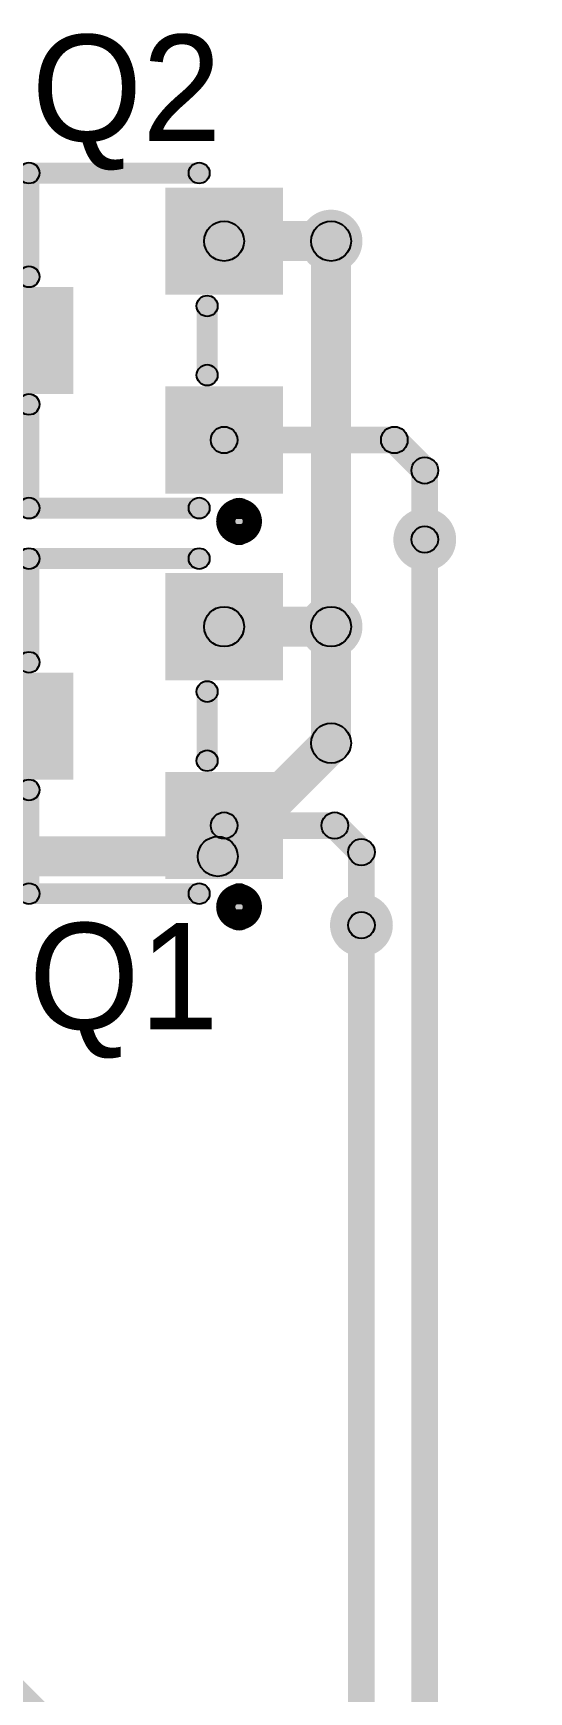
# Model space of a CAD drawing. Header units: millimetres. Extents: x -1.37 to 1.18, y -0.07 to 2.63.
# Drawn here: x 0.371 to 0.557, y 1.713 to 2.337 of the extents above; entities that cross this region are included whole.
import ezdxf

# ---------------------------------------------------------------- set-up
doc = ezdxf.new("R2010")
doc.units = ezdxf.units.MM
doc.header["$MEASUREMENT"] = 0
for name, color, linetype in [('BottomLayer', 5, 'Continuous'), ('TopLayer', 1, 'Continuous'), ('TopOverlay', 2, 'Continuous'), ('TopPaste', 8, 'Continuous'), ('TopSolder', 216, 'Continuous'), ('ViaHoleLayer', 16, 'Continuous')]:
    doc.layers.add(name, color=color, linetype=linetype)

# ---------------------------------------------------------------- blocks, each defined once
blk = doc.blocks.new('SOT_23_60')
at = {"layer": 'TopLayer'}
for points in [[(-0.01614, 0.05748), (0.01614, 0.05748), (0.01614, 0.02126), (-0.01614, 0.02126)], [(-0.05354, -0.02126), (-0.02126, -0.02126), (-0.02126, -0.05748), (-0.05354, -0.05748)], [(0.02126, -0.02126), (0.05354, -0.02126), (0.05354, -0.05748), (0.02126, -0.05748)]]:
    blk.add_hatch(color=1, dxfattribs=at).paths.add_polyline_path(points)
at = {"layer": 'TopOverlay'}
h = blk.add_hatch(color=2, dxfattribs=at)
edge = h.paths.add_edge_path()
edge.add_arc((-0.063, 0.034), 0.00394, 0, 360)
h = blk.add_hatch(color=2, dxfattribs=at)
edge = h.paths.add_edge_path()
edge.add_arc((-0.063, 0.034), 0.00394, 0, 360)
for points in [[(-0.063, 0.03006), (-0.063, 0.03794), (-0.024, 0.03794), (-0.024, 0.03006)], [(0.024, 0.03006), (0.024, 0.03794), (0.063, 0.03794), (0.063, 0.03006)], [(-0.06694, 0.034), (-0.05906, 0.034), (-0.05906, -0.03), (-0.06694, -0.03)], [(0.05906, 0.034), (0.06694, 0.034), (0.06694, -0.03), (0.05906, -0.03)], [(-0.013, -0.03694), (-0.013, -0.02906), (0.013, -0.02906), (0.013, -0.03694)]]:
    blk.add_hatch(color=2, dxfattribs=at).paths.add_polyline_path(points)
h = blk.add_hatch(color=2, dxfattribs=at)
edge = h.paths.add_edge_path()
edge.add_arc((-0.024, 0.034), 0.00394, 0, 360)
h = blk.add_hatch(color=2, dxfattribs=at)
edge = h.paths.add_edge_path()
edge.add_arc((0.024, 0.034), 0.00394, 0, 360)
h = blk.add_hatch(color=2, dxfattribs=at)
edge = h.paths.add_edge_path()
edge.add_arc((0.063, 0.034), 0.00394, 0, 360)
h = blk.add_hatch(color=2, dxfattribs=at)
edge = h.paths.add_edge_path()
edge.add_arc((0.063, 0.034), 0.00394, 0, 360)
h = blk.add_hatch(color=2, dxfattribs=at)
edge = h.paths.add_edge_path()
edge.add_arc((-0.063, -0.03), 0.00394, 0, 360)
h = blk.add_hatch(color=2, dxfattribs=at)
edge = h.paths.add_edge_path()
edge.add_arc((-0.013, -0.033), 0.00394, 0, 360)
h = blk.add_hatch(color=2, dxfattribs=at)
edge = h.paths.add_edge_path()
edge.add_arc((0.013, -0.033), 0.00394, 0, 360)
h = blk.add_hatch(color=2, dxfattribs=at)
edge = h.paths.add_edge_path()
edge.add_arc((0.063, -0.03), 0.00394, 0, 360)
h = blk.add_hatch(color=2, dxfattribs=at)
edge = h.paths.add_edge_path()
edge.add_arc((-0.07161, -0.045), 0.005, 0, 360)
h = blk.add_hatch(color=2, dxfattribs=at)
edge = h.paths.add_edge_path()
edge.add_arc((-0.06439, -0.045), 0.005, 0, 360)
at = {"layer": 'TopPaste'}
for points in [[(-0.01614, 0.05748), (0.01614, 0.05748), (0.01614, 0.02126), (-0.01614, 0.02126)], [(-0.05354, -0.02126), (-0.02126, -0.02126), (-0.02126, -0.05748), (-0.05354, -0.05748)], [(0.02126, -0.02126), (0.05354, -0.02126), (0.05354, -0.05748), (0.02126, -0.05748)]]:
    blk.add_hatch(color=8, dxfattribs=at).paths.add_polyline_path(points)
at = {"layer": 'TopSolder'}
for points in [[(-0.02014, 0.06148), (0.02014, 0.06148), (0.02014, 0.01726), (-0.02014, 0.01726)], [(-0.05754, -0.01726), (-0.01726, -0.01726), (-0.01726, -0.06148), (-0.05754, -0.06148)], [(0.01726, -0.01726), (0.05754, -0.01726), (0.05754, -0.06148), (0.01726, -0.06148)]]:
    blk.add_hatch(color=216, dxfattribs=at).paths.add_polyline_path(points)
at = {"layer": 'TopOverlay', "const_width": 0.01}
blk.add_lwpolyline([(-0.06439, -0.045, 1), (-0.07161, -0.045, 1)], format="xyb", close=True, dxfattribs=at)
at = {"layer": 'TopOverlay'}
for centre, radius in [((-0.063, 0.034), 0.00394), ((-0.063, 0.034), 0.00394), ((-0.024, 0.034), 0.00394), ((0.024, 0.034), 0.00394), ((0.063, 0.034), 0.00394), ((0.063, 0.034), 0.00394), ((-0.063, -0.03), 0.00394), ((-0.013, -0.033), 0.00394), ((0.013, -0.033), 0.00394), ((0.063, -0.03), 0.00394), ((-0.07161, -0.045), 0.005), ((-0.06439, -0.045), 0.005)]:
    blk.add_circle(centre, radius, dxfattribs=at)
blk = doc.blocks.new('SOT_23_61')
at = {"layer": 'TopLayer'}
for points in [[(-0.01614, 0.05748), (0.01614, 0.05748), (0.01614, 0.02126), (-0.01614, 0.02126)], [(-0.05354, -0.02126), (-0.02126, -0.02126), (-0.02126, -0.05748), (-0.05354, -0.05748)], [(0.02126, -0.02126), (0.05354, -0.02126), (0.05354, -0.05748), (0.02126, -0.05748)]]:
    blk.add_hatch(color=1, dxfattribs=at).paths.add_polyline_path(points)
at = {"layer": 'TopOverlay'}
h = blk.add_hatch(color=2, dxfattribs=at)
edge = h.paths.add_edge_path()
edge.add_arc((-0.063, 0.034), 0.00394, 0, 360)
h = blk.add_hatch(color=2, dxfattribs=at)
edge = h.paths.add_edge_path()
edge.add_arc((-0.063, 0.034), 0.00394, 0, 360)
for points in [[(-0.063, 0.03006), (-0.063, 0.03794), (-0.024, 0.03794), (-0.024, 0.03006)], [(0.024, 0.03006), (0.024, 0.03794), (0.063, 0.03794), (0.063, 0.03006)], [(-0.06694, 0.034), (-0.05906, 0.034), (-0.05906, -0.03), (-0.06694, -0.03)], [(0.05906, 0.034), (0.06694, 0.034), (0.06694, -0.03), (0.05906, -0.03)], [(-0.013, -0.03694), (-0.013, -0.02906), (0.013, -0.02906), (0.013, -0.03694)]]:
    blk.add_hatch(color=2, dxfattribs=at).paths.add_polyline_path(points)
h = blk.add_hatch(color=2, dxfattribs=at)
edge = h.paths.add_edge_path()
edge.add_arc((-0.024, 0.034), 0.00394, 0, 360)
h = blk.add_hatch(color=2, dxfattribs=at)
edge = h.paths.add_edge_path()
edge.add_arc((0.024, 0.034), 0.00394, 0, 360)
h = blk.add_hatch(color=2, dxfattribs=at)
edge = h.paths.add_edge_path()
edge.add_arc((0.063, 0.034), 0.00394, 0, 360)
h = blk.add_hatch(color=2, dxfattribs=at)
edge = h.paths.add_edge_path()
edge.add_arc((0.063, 0.034), 0.00394, 0, 360)
h = blk.add_hatch(color=2, dxfattribs=at)
edge = h.paths.add_edge_path()
edge.add_arc((-0.063, -0.03), 0.00394, 0, 360)
h = blk.add_hatch(color=2, dxfattribs=at)
edge = h.paths.add_edge_path()
edge.add_arc((-0.013, -0.033), 0.00394, 0, 360)
h = blk.add_hatch(color=2, dxfattribs=at)
edge = h.paths.add_edge_path()
edge.add_arc((0.013, -0.033), 0.00394, 0, 360)
h = blk.add_hatch(color=2, dxfattribs=at)
edge = h.paths.add_edge_path()
edge.add_arc((0.063, -0.03), 0.00394, 0, 360)
h = blk.add_hatch(color=2, dxfattribs=at)
edge = h.paths.add_edge_path()
edge.add_arc((-0.07161, -0.045), 0.005, 0, 360)
h = blk.add_hatch(color=2, dxfattribs=at)
edge = h.paths.add_edge_path()
edge.add_arc((-0.06439, -0.045), 0.005, 0, 360)
at = {"layer": 'TopPaste'}
for points in [[(-0.01614, 0.05748), (0.01614, 0.05748), (0.01614, 0.02126), (-0.01614, 0.02126)], [(-0.05354, -0.02126), (-0.02126, -0.02126), (-0.02126, -0.05748), (-0.05354, -0.05748)], [(0.02126, -0.02126), (0.05354, -0.02126), (0.05354, -0.05748), (0.02126, -0.05748)]]:
    blk.add_hatch(color=8, dxfattribs=at).paths.add_polyline_path(points)
at = {"layer": 'TopSolder'}
for points in [[(-0.02014, 0.06148), (0.02014, 0.06148), (0.02014, 0.01726), (-0.02014, 0.01726)], [(-0.05754, -0.01726), (-0.01726, -0.01726), (-0.01726, -0.06148), (-0.05754, -0.06148)], [(0.01726, -0.01726), (0.05754, -0.01726), (0.05754, -0.06148), (0.01726, -0.06148)]]:
    blk.add_hatch(color=216, dxfattribs=at).paths.add_polyline_path(points)
at = {"layer": 'TopOverlay', "const_width": 0.01}
blk.add_lwpolyline([(-0.06439, -0.045, 1), (-0.07161, -0.045, 1)], format="xyb", close=True, dxfattribs=at)
at = {"layer": 'TopOverlay'}
for centre, radius in [((-0.063, 0.034), 0.00394), ((-0.063, 0.034), 0.00394), ((-0.024, 0.034), 0.00394), ((0.024, 0.034), 0.00394), ((0.063, 0.034), 0.00394), ((0.063, 0.034), 0.00394), ((-0.063, -0.03), 0.00394), ((-0.013, -0.033), 0.00394), ((0.013, -0.033), 0.00394), ((0.063, -0.03), 0.00394), ((-0.07161, -0.045), 0.005), ((-0.06439, -0.045), 0.005)]:
    blk.add_circle(centre, radius, dxfattribs=at)

msp = doc.modelspace()

# ---------------------------------------------------------------- hatches: boundary and pattern name
at = {"layer": 'BottomLayer'}
h = msp.add_hatch(color=5, dxfattribs=at)
edge = h.paths.add_edge_path()
edge.add_arc((0.4826, 2.25893), 0.01181, 0, 360)
h = msp.add_hatch(color=5, dxfattribs=at)
edge = h.paths.add_edge_path()
edge.add_arc((0.4826, 2.25893), 0.0075, 0, 360)
for points in [[(0.4901, 2.11393), (0.4751, 2.11393), (0.4751, 2.25893), (0.4901, 2.25893)], [(0.52283, 1.30583), (0.51283, 1.30583), (0.51283, 2.1467), (0.52283, 2.1467)], [(0.4901, 2.07013), (0.4751, 2.07013), (0.4751, 2.11393), (0.4901, 2.11393)], [(0.4453, 2.02222), (0.4347, 2.03283), (0.4773, 2.07543), (0.4879, 2.06482)], [(0.33, 2.02003), (0.33, 2.03503), (0.44, 2.03503), (0.44, 2.02003)], [(0.49754, 1.99815), (0.49046, 2.00522), (0.49048, 2.00524), (0.49755, 1.99817)], [(0.499, 1.313), (0.489, 1.313), (0.489, 2.00169), (0.499, 2.00169)]]:
    msp.add_hatch(color=5, dxfattribs=at).paths.add_polyline_path(points)
h = msp.add_hatch(color=5, dxfattribs=at)
edge = h.paths.add_edge_path()
edge.add_arc((0.51783, 2.1467), 0.01181, 0, 360)
h = msp.add_hatch(color=5, dxfattribs=at)
edge = h.paths.add_edge_path()
edge.add_arc((0.51783, 2.1467), 0.005, 0, 360)
h = msp.add_hatch(color=5, dxfattribs=at)
edge = h.paths.add_edge_path()
edge.add_arc((0.4826, 2.11393), 0.01181, 0, 360)
h = msp.add_hatch(color=5, dxfattribs=at)
edge = h.paths.add_edge_path()
edge.add_arc((0.4826, 2.11393), 0.0075, 0, 360)
h = msp.add_hatch(color=5, dxfattribs=at)
edge = h.paths.add_edge_path()
edge.add_arc((0.4826, 2.11393), 0.0075, 0, 360)
h = msp.add_hatch(color=5, dxfattribs=at)
edge = h.paths.add_edge_path()
edge.add_arc((0.4826, 2.07013), 0.0075, 0, 360)
h = msp.add_hatch(color=5, dxfattribs=at)
edge = h.paths.add_edge_path()
edge.add_arc((0.4826, 2.07013), 0.0075, 0, 360)
h = msp.add_hatch(color=5, dxfattribs=at)
edge = h.paths.add_edge_path()
edge.add_arc((0.44, 2.02753), 0.0075, 0, 360)
h = msp.add_hatch(color=5, dxfattribs=at)
edge = h.paths.add_edge_path()
edge.add_arc((0.44, 2.02753), 0.0075, 0, 360)
h = msp.add_hatch(color=5, dxfattribs=at)
edge = h.paths.add_edge_path()
edge.add_arc((0.49402, 2.0017), 0.01181, 0, 360)
h = msp.add_hatch(color=5, dxfattribs=at)
edge = h.paths.add_edge_path()
edge.add_arc((0.494, 2.00169), 0.005, 0, 360)
h = msp.add_hatch(color=5, dxfattribs=at)
edge = h.paths.add_edge_path()
edge.add_arc((0.494, 2.00169), 0.005, 0, 360)
h = msp.add_hatch(color=5, dxfattribs=at)
edge = h.paths.add_edge_path()
edge.add_arc((0.49402, 2.0017), 0.005, 0, 360)
at = {"layer": 'TopLayer'}
h = msp.add_hatch(color=1, dxfattribs=at)
edge = h.paths.add_edge_path()
edge.add_arc((0.4826, 2.25893), 0.01181, 0, 360)
h = msp.add_hatch(color=1, dxfattribs=at)
edge = h.paths.add_edge_path()
edge.add_arc((0.44237, 2.25893), 0.0075, 0, 360)
for points in [[(0.44237, 2.25143), (0.44237, 2.26643), (0.4826, 2.26643), (0.4826, 2.25143)], [(0.44237, 2.17913), (0.44237, 2.18913), (0.5064, 2.18913), (0.5064, 2.17913)], [(0.50287, 2.18059), (0.50994, 2.18766), (0.52136, 2.17624), (0.51429, 2.16917)], [(0.52283, 2.1467), (0.51283, 2.1467), (0.51283, 2.1727), (0.52283, 2.1727)], [(0.44237, 2.10643), (0.44237, 2.12143), (0.4826, 2.12143), (0.4826, 2.10643)], [(0.44237, 2.03413), (0.44237, 2.04413), (0.484, 2.04413), (0.484, 2.03413)], [(0.48046, 2.03559), (0.48754, 2.04266), (0.49755, 2.03265), (0.49048, 2.02558)], [(0.49902, 2.0017), (0.48902, 2.0017), (0.48902, 2.02911), (0.49902, 2.02911)], [(0.31823, 1.74929), (0.32671, 1.75777), (0.55696, 1.52752), (0.54848, 1.51904)]]:
    msp.add_hatch(color=1, dxfattribs=at).paths.add_polyline_path(points)
h = msp.add_hatch(color=1, dxfattribs=at)
edge = h.paths.add_edge_path()
edge.add_arc((0.4826, 2.25893), 0.0075, 0, 360)
h = msp.add_hatch(color=1, dxfattribs=at)
edge = h.paths.add_edge_path()
edge.add_arc((0.44237, 2.18413), 0.005, 0, 360)
h = msp.add_hatch(color=1, dxfattribs=at)
edge = h.paths.add_edge_path()
edge.add_arc((0.5064, 2.18413), 0.005, 0, 360)
h = msp.add_hatch(color=1, dxfattribs=at)
edge = h.paths.add_edge_path()
edge.add_arc((0.5064, 2.18413), 0.005, 0, 360)
h = msp.add_hatch(color=1, dxfattribs=at)
edge = h.paths.add_edge_path()
edge.add_arc((0.51783, 2.1727), 0.005, 0, 360)
h = msp.add_hatch(color=1, dxfattribs=at)
edge = h.paths.add_edge_path()
edge.add_arc((0.51783, 2.1727), 0.005, 0, 360)
h = msp.add_hatch(color=1, dxfattribs=at)
edge = h.paths.add_edge_path()
edge.add_arc((0.51783, 2.1467), 0.01181, 0, 360)
h = msp.add_hatch(color=1, dxfattribs=at)
edge = h.paths.add_edge_path()
edge.add_arc((0.51783, 2.1467), 0.005, 0, 360)
h = msp.add_hatch(color=1, dxfattribs=at)
edge = h.paths.add_edge_path()
edge.add_arc((0.44237, 2.11393), 0.0075, 0, 360)
h = msp.add_hatch(color=1, dxfattribs=at)
edge = h.paths.add_edge_path()
edge.add_arc((0.4826, 2.11393), 0.01181, 0, 360)
h = msp.add_hatch(color=1, dxfattribs=at)
edge = h.paths.add_edge_path()
edge.add_arc((0.4826, 2.11393), 0.0075, 0, 360)
h = msp.add_hatch(color=1, dxfattribs=at)
edge = h.paths.add_edge_path()
edge.add_arc((0.44237, 2.03913), 0.005, 0, 360)
h = msp.add_hatch(color=1, dxfattribs=at)
edge = h.paths.add_edge_path()
edge.add_arc((0.484, 2.03913), 0.005, 0, 360)
h = msp.add_hatch(color=1, dxfattribs=at)
edge = h.paths.add_edge_path()
edge.add_arc((0.484, 2.03913), 0.005, 0, 360)
h = msp.add_hatch(color=1, dxfattribs=at)
edge = h.paths.add_edge_path()
edge.add_arc((0.49402, 2.02911), 0.005, 0, 360)
h = msp.add_hatch(color=1, dxfattribs=at)
edge = h.paths.add_edge_path()
edge.add_arc((0.49402, 2.02911), 0.005, 0, 360)
h = msp.add_hatch(color=1, dxfattribs=at)
edge = h.paths.add_edge_path()
edge.add_arc((0.49402, 2.0017), 0.01181, 0, 360)
h = msp.add_hatch(color=1, dxfattribs=at)
edge = h.paths.add_edge_path()
edge.add_arc((0.49402, 2.0017), 0.005, 0, 360)
at = {"layer": 'ViaHoleLayer'}
h = msp.add_hatch(color=16, dxfattribs=at)
edge = h.paths.add_edge_path()
edge.add_arc((0.4826, 2.25893), 0.00591, 0, 360)
h = msp.add_hatch(color=16, dxfattribs=at)
edge = h.paths.add_edge_path()
edge.add_arc((0.51783, 2.1467), 0.00591, 0, 360)
h = msp.add_hatch(color=16, dxfattribs=at)
edge = h.paths.add_edge_path()
edge.add_arc((0.4826, 2.11393), 0.00591, 0, 360)
h = msp.add_hatch(color=16, dxfattribs=at)
edge = h.paths.add_edge_path()
edge.add_arc((0.49402, 2.0017), 0.00591, 0, 360)

# ---------------------------------------------------------------- linework, layer by layer
at = {"layer": 'BottomLayer'}
for centre, radius in [((0.4826, 2.25893), 0.0075), ((0.51783, 2.1467), 0.005), ((0.4826, 2.11393), 0.0075), ((0.4826, 2.11393), 0.0075), ((0.4826, 2.07013), 0.0075), ((0.4826, 2.07013), 0.0075), ((0.44, 2.02753), 0.0075), ((0.44, 2.02753), 0.0075), ((0.494, 2.00169), 0.005), ((0.494, 2.00169), 0.005), ((0.49402, 2.0017), 0.005)]:
    msp.add_circle(centre, radius, dxfattribs=at)
at = {"layer": 'TopLayer'}
for centre, radius in [((0.44237, 2.25893), 0.0075), ((0.4826, 2.25893), 0.0075), ((0.44237, 2.18413), 0.005), ((0.5064, 2.18413), 0.005), ((0.5064, 2.18413), 0.005), ((0.51783, 2.1727), 0.005), ((0.51783, 2.1727), 0.005), ((0.51783, 2.1467), 0.005), ((0.44237, 2.11393), 0.0075), ((0.4826, 2.11393), 0.0075), ((0.44237, 2.03913), 0.005), ((0.484, 2.03913), 0.005), ((0.484, 2.03913), 0.005), ((0.49402, 2.02911), 0.005), ((0.49402, 2.02911), 0.005), ((0.49402, 2.0017), 0.005)]:
    msp.add_circle(centre, radius, dxfattribs=at)

# ---------------------------------------------------------------- block references
at = {"rotation": 90}
for name, p in [('SOT_23_60', (0.403, 2.22153)), ('SOT_23_61', (0.403, 2.07653))]:
    msp.add_blockref(name, p, dxfattribs=at)

# ---------------------------------------------------------------- texts
at = {"layer": 'TopOverlay'}
for s, p in [('Q2', (0.37, 2.29653)), ('Q1', (0.369, 1.96253))]:
    msp.add_text(s, height=0.04, dxfattribs=at).set_placement(p)

doc.saveas('drawing.dxf')
